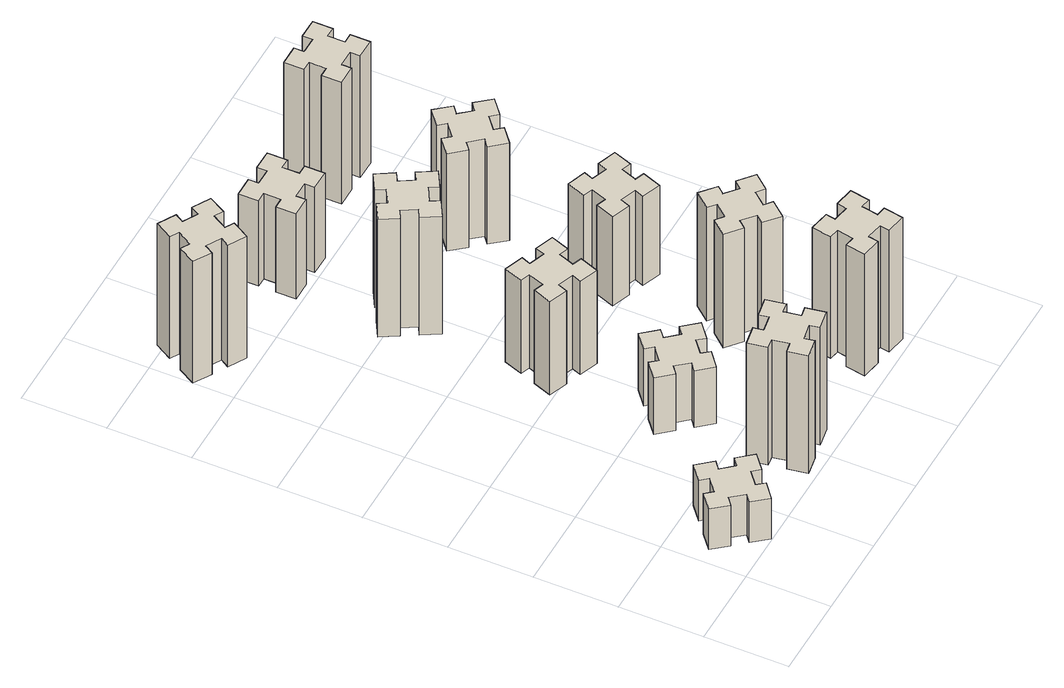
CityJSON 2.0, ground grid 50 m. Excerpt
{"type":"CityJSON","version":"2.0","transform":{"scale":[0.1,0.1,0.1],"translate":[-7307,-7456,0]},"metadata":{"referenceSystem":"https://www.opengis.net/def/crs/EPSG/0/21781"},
"CityObjects":{
"building1":{"type":"Building","attributes":{"class":"1000","function":"1000","usage":"1000","yearOfConstruction":2016,"roofType":"1000","measuredHeight":30,"storeysAboveGround":30,"storeysBelowGround":0},"geometry":[{"type":"Solid","lod":"1","boundaries":[[[[0,1,2,3,4,5,6,7,8,9,10,11,12,13,14,15,16,17,18,19]],[[17,16,20,21]],[[16,15,22,20]],[[15,14,23,22]],[[14,13,24,23]],[[13,12,25,24]],[[12,11,26,25]],[[11,10,27,26]],[[10,9,28,27]],[[9,8,29,28]],[[8,7,30,29]],[[7,6,31,30]],[[6,5,32,31]],[[5,4,33,32]],[[4,3,34,33]],[[3,2,35,34]],[[2,1,36,35]],[[1,0,37,36]],[[0,19,38,37]],[[19,18,39,38]],[[18,17,21,39]],[[24,25,26,27,28,29,30,31,32,33,34,35,36,37,38,39,21,20,22,23]]]]}]},
"building2":{"type":"Building","attributes":{"class":"1000","function":"1000","usage":"1000","yearOfConstruction":2016,"roofType":"1000","measuredHeight":87,"storeysAboveGround":30,"storeysBelowGround":0},"geometry":[{"type":"Solid","lod":"1","boundaries":[[[[40,41,42,43,44,45,46,47,48,49,50,51,52,53,54,55,56,57,58,59]],[[57,56,60,61]],[[56,55,62,60]],[[55,54,63,62]],[[54,53,64,63]],[[53,52,65,64]],[[52,51,66,65]],[[51,50,67,66]],[[50,49,68,67]],[[49,48,69,68]],[[48,47,70,69]],[[47,46,71,70]],[[46,45,72,71]],[[45,44,73,72]],[[44,43,74,73]],[[43,42,75,74]],[[42,41,76,75]],[[41,40,77,76]],[[40,59,78,77]],[[59,58,79,78]],[[58,57,61,79]],[[64,65,66,67,68,69,70,71,72,73,74,75,76,77,78,79,61,60,62,63]]]]}]},
"building3":{"type":"Building","attributes":{"class":"1000","function":"1000","usage":"1000","yearOfConstruction":2016,"roofType":"1000","measuredHeight":90,"storeysAboveGround":30,"storeysBelowGround":0},"geometry":[{"type":"Solid","lod":"1","boundaries":[[[[80,81,82,83,84,85,86,87,88,89,90,91,92,93,94,95,96,97,98,99]],[[97,96,100,101]],[[96,95,102,100]],[[95,94,103,102]],[[94,93,104,103]],[[93,92,105,104]],[[92,91,106,105]],[[91,90,107,106]],[[90,89,108,107]],[[89,88,109,108]],[[88,87,110,109]],[[87,86,111,110]],[[86,85,112,111]],[[85,84,113,112]],[[84,83,114,113]],[[83,82,115,114]],[[82,81,116,115]],[[81,80,117,116]],[[80,99,118,117]],[[99,98,119,118]],[[98,97,101,119]],[[104,105,106,107,108,109,110,111,112,113,114,115,116,117,118,119,101,100,102,103]]]]}]},
"building4":{"type":"Building","attributes":{"class":"1000","function":"1000","usage":"1000","yearOfConstruction":2016,"roofType":"1000","measuredHeight":42,"storeysAboveGround":30,"storeysBelowGround":0},"geometry":[{"type":"Solid","lod":"1","boundaries":[[[[120,121,122,123,124,125,126,127,128,129,130,131,132,133,134,135,136,137,138,139]],[[137,136,140,141]],[[136,135,142,140]],[[135,134,143,142]],[[134,133,144,143]],[[133,132,145,144]],[[132,131,146,145]],[[131,130,147,146]],[[130,129,148,147]],[[129,128,149,148]],[[128,127,150,149]],[[127,126,151,150]],[[126,125,152,151]],[[125,124,153,152]],[[124,123,154,153]],[[123,122,155,154]],[[122,121,156,155]],[[121,120,157,156]],[[120,139,158,157]],[[139,138,159,158]],[[138,137,141,159]],[[144,145,146,147,148,149,150,151,152,153,154,155,156,157,158,159,141,140,142,143]]]]}]},
"building5":{"type":"Building","attributes":{"class":"1000","function":"1000","usage":"1000","yearOfConstruction":2016,"roofType":"1000","measuredHeight":69,"storeysAboveGround":30,"storeysBelowGround":0},"geometry":[{"type":"Solid","lod":"1","boundaries":[[[[160,161,162,163,164,165,166,167,168,169,170,171,172,173,174,175,176,177,178,179]],[[177,176,180,181]],[[176,175,182,180]],[[175,174,183,182]],[[174,173,184,183]],[[173,172,185,184]],[[172,171,186,185]],[[171,170,187,186]],[[170,169,188,187]],[[169,168,189,188]],[[168,167,190,189]],[[167,166,191,190]],[[166,165,192,191]],[[165,164,193,192]],[[164,163,194,193]],[[163,162,195,194]],[[162,161,196,195]],[[161,160,197,196]],[[160,179,198,197]],[[179,178,199,198]],[[178,177,181,199]],[[184,185,186,187,188,189,190,191,192,193,194,195,196,197,198,199,181,180,182,183]]]]}]},
"building6":{"type":"Building","attributes":{"class":"1000","function":"1000","usage":"1000","yearOfConstruction":2016,"roofType":"1000","measuredHeight":87,"storeysAboveGround":30,"storeysBelowGround":0},"geometry":[{"type":"Solid","lod":"1","boundaries":[[[[200,201,202,203,204,205,206,207,208,209,210,211,212,213,214,215,216,217,218,219]],[[217,216,220,221]],[[216,215,222,220]],[[215,214,223,222]],[[214,213,224,223]],[[213,212,225,224]],[[212,211,226,225]],[[211,210,227,226]],[[210,209,228,227]],[[209,208,229,228]],[[208,207,230,229]],[[207,206,231,230]],[[206,205,232,231]],[[205,204,233,232]],[[204,203,234,233]],[[203,202,235,234]],[[202,201,236,235]],[[201,200,237,236]],[[200,219,238,237]],[[219,218,239,238]],[[218,217,221,239]],[[224,225,226,227,228,229,230,231,232,233,234,235,236,237,238,239,221,220,222,223]]]]}]},
"building7":{"type":"Building","attributes":{"class":"1000","function":"1000","usage":"1000","yearOfConstruction":2016,"roofType":"1000","measuredHeight":90,"storeysAboveGround":30,"storeysBelowGround":0},"geometry":[{"type":"Solid","lod":"1","boundaries":[[[[240,241,242,243,244,245,246,247,248,249,250,251,252,253,254,255,256,257,258,259]],[[257,256,260,261]],[[256,255,262,260]],[[255,254,263,262]],[[254,253,264,263]],[[253,252,265,264]],[[252,251,266,265]],[[251,250,267,266]],[[250,249,268,267]],[[249,248,269,268]],[[248,247,270,269]],[[247,246,271,270]],[[246,245,272,271]],[[245,244,273,272]],[[244,243,274,273]],[[243,242,275,274]],[[242,241,276,275]],[[241,240,277,276]],[[240,259,278,277]],[[259,258,279,278]],[[258,257,261,279]],[[264,265,266,267,268,269,270,271,272,273,274,275,276,277,278,279,261,260,262,263]]]]}]},
"building8":{"type":"Building","attributes":{"class":"1000","function":"1000","usage":"1000","yearOfConstruction":2016,"roofType":"1000","measuredHeight":63,"storeysAboveGround":30,"storeysBelowGround":0},"geometry":[{"type":"Solid","lod":"1","boundaries":[[[[280,281,282,283,284,285,286,287,288,289,290,291,292,293,294,295,296,297,298,299]],[[297,296,300,301]],[[296,295,302,300]],[[295,294,303,302]],[[294,293,304,303]],[[293,292,305,304]],[[292,291,306,305]],[[291,290,307,306]],[[290,289,308,307]],[[289,288,309,308]],[[288,287,310,309]],[[287,286,311,310]],[[286,285,312,311]],[[285,284,313,312]],[[284,283,314,313]],[[283,282,315,314]],[[282,281,316,315]],[[281,280,317,316]],[[280,299,318,317]],[[299,298,319,318]],[[298,297,301,319]],[[304,305,306,307,308,309,310,311,312,313,314,315,316,317,318,319,301,300,302,303]]]]}]},
"building9":{"type":"Building","attributes":{"class":"1000","function":"1000","usage":"1000","yearOfConstruction":2016,"roofType":"1000","measuredHeight":84,"storeysAboveGround":30,"storeysBelowGround":0},"geometry":[{"type":"Solid","lod":"1","boundaries":[[[[320,321,322,323,324,325,326,327,328,329,330,331,332,333,334,335,336,337,338,339]],[[337,336,340,341]],[[336,335,342,340]],[[335,334,343,342]],[[334,333,344,343]],[[333,332,345,344]],[[332,331,346,345]],[[331,330,347,346]],[[330,329,348,347]],[[329,328,349,348]],[[328,327,350,349]],[[327,326,351,350]],[[326,325,352,351]],[[325,324,353,352]],[[324,323,354,353]],[[323,322,355,354]],[[322,321,356,355]],[[321,320,357,356]],[[320,339,358,357]],[[339,338,359,358]],[[338,337,341,359]],[[344,345,346,347,348,349,350,351,352,353,354,355,356,357,358,359,341,340,342,343]]]]}]},
"building10":{"type":"Building","attributes":{"class":"1000","function":"1000","usage":"1000","yearOfConstruction":2016,"roofType":"1000","measuredHeight":66,"storeysAboveGround":30,"storeysBelowGround":0},"geometry":[{"type":"Solid","lod":"1","boundaries":[[[[360,361,362,363,364,365,366,367,368,369,370,371,372,373,374,375,376,377,378,379]],[[377,376,380,381]],[[376,375,382,380]],[[375,374,383,382]],[[374,373,384,383]],[[373,372,385,384]],[[372,371,386,385]],[[371,370,387,386]],[[370,369,388,387]],[[369,368,389,388]],[[368,367,390,389]],[[367,366,391,390]],[[366,365,392,391]],[[365,364,393,392]],[[364,363,394,393]],[[363,362,395,394]],[[362,361,396,395]],[[361,360,397,396]],[[360,379,398,397]],[[379,378,399,398]],[[378,377,381,399]],[[384,385,386,387,388,389,390,391,392,393,394,395,396,397,398,399,381,380,382,383]]]]}]},
"building11":{"type":"Building","attributes":{"class":"1000","function":"1000","usage":"1000","yearOfConstruction":2016,"roofType":"1000","measuredHeight":72,"storeysAboveGround":30,"storeysBelowGround":0},"geometry":[{"type":"Solid","lod":"1","boundaries":[[[[400,401,402,403,404,405,406,407,408,409,410,411,412,413,414,415,416,417,418,419]],[[417,416,420,421]],[[416,415,422,420]],[[415,414,423,422]],[[414,413,424,423]],[[413,412,425,424]],[[412,411,426,425]],[[411,410,427,426]],[[410,409,428,427]],[[409,408,429,428]],[[408,407,430,429]],[[407,406,431,430]],[[406,405,432,431]],[[405,404,433,432]],[[404,403,434,433]],[[403,402,435,434]],[[402,401,436,435]],[[401,400,437,436]],[[400,419,438,437]],[[419,418,439,438]],[[418,417,421,439]],[[424,425,426,427,428,429,430,431,432,433,434,435,436,437,438,439,421,420,422,423]]]]}]},
"building12":{"type":"Building","attributes":{"class":"1000","function":"1000","usage":"1000","yearOfConstruction":2016,"roofType":"1000","measuredHeight":90,"storeysAboveGround":30,"storeysBelowGround":0},"geometry":[{"type":"Solid","lod":"1","boundaries":[[[[440,441,442,443,444,445,446,447,448,449,450,451,452,453,454,455,456,457,458,459]],[[457,456,460,461]],[[456,455,462,460]],[[455,454,463,462]],[[454,453,464,463]],[[453,452,465,464]],[[452,451,466,465]],[[451,450,467,466]],[[450,449,468,467]],[[449,448,469,468]],[[448,447,470,469]],[[447,446,471,470]],[[446,445,472,471]],[[445,444,473,472]],[[444,443,474,473]],[[443,442,475,474]],[[442,441,476,475]],[[441,440,477,476]],[[440,459,478,477]],[[459,458,479,478]],[[458,457,461,479]],[[464,465,466,467,468,469,470,471,472,473,474,475,476,477,478,479,461,460,462,463]]]]}]}
},
"vertices":[
[219,213,0],[283,136,0],[237,98,0],[314,6,0],[406,83,0],[368,129,0],[444,193,0],[483,147,0],[575,224,0],[498,316,0],[452,278,0],[387,354,0],[433,393,0],[356,485,0],[264,408,0],[303,362,0],[226,297,0],[188,343,0],[96,266,0],[173,174,0],[226,297,300],[188,343,300],[303,362,300],[264,408,300],[356,485,300],[433,393,300],[387,354,300],[452,278,300],[498,316,300],[575,224,300],[483,147,300],[444,193,300],[368,129,300],[406,83,300],[314,6,300],[237,98,300],[283,136,300],[219,213,300],[173,174,300],[96,266,300],
[1005,362,0],[907,345,0],[897,404,0],[778,383,0],[799,265,0],[858,275,0],[876,177,0],[817,167,0],[837,48,0],[956,69,0],[945,128,0],[1044,146,0],[1054,87,0],[1172,107,0],[1151,226,0],[1092,215,0],[1075,314,0],[1134,324,0],[1113,442,0],[995,421,0],[1075,314,870],[1134,324,870],[1092,215,870],[1151,226,870],[1172,107,870],[1054,87,870],[1044,146,870],[945,128,870],[956,69,870],[837,48,870],[817,167,870],[876,177,870],[858,275,870],[799,265,870],[778,383,870],[897,404,870],[907,345,870],[1005,362,870],[995,421,870],[1113,442,870],
[334,3376,0],[247,3426,0],[277,3478,0],[173,3538,0],[113,3434,0],[165,3404,0],[115,3317,0],[63,3347,0],[3,3243,0],[107,3183,0],[137,3235,0],[224,3185,0],[194,3133,0],[298,3073,0],[358,3177,0],[306,3207,0],[356,3294,0],[408,3264,0],[468,3368,0],[364,3428,0],[356,3294,900],[408,3264,900],[306,3207,900],[358,3177,900],[298,3073,900],[194,3133,900],[224,3185,900],[137,3235,900],[107,3183,900],[3,3243,900],[63,3347,900],[115,3317,900],[165,3404,900],[113,3434,900],[173,3538,900],[277,3478,900],[247,3426,900],[334,3376,900],[364,3428,900],[468,3368,900],
[943,1002,0],[866,937,0],[828,983,0],[736,906,0],[813,814,0],[859,853,0],[923,776,0],[877,738,0],[954,646,0],[1046,723,0],[1008,769,0],[1084,833,0],[1123,787,0],[1215,864,0],[1138,956,0],[1092,918,0],[1027,994,0],[1073,1033,0],[996,1125,0],[904,1048,0],[1027,994,420],[1073,1033,420],[1092,918,420],[1138,956,420],[1215,864,420],[1123,787,420],[1084,833,420],[1008,769,420],[1046,723,420],[954,646,420],[877,738,420],[923,776,420],[859,853,420],[813,814,420],[736,906,420],[828,983,420],[866,937,420],[943,1002,420],[904,1048,420],[996,1125,420],
[1062,1541,0],[1096,1635,0],[1152,1614,0],[1193,1727,0],[1080,1768,0],[1060,1712,0],[966,1746,0],[987,1802,0],[874,1843,0],[833,1730,0],[889,1710,0],[855,1616,0],[799,1637,0],[757,1524,0],[870,1483,0],[891,1539,0],[985,1505,0],[964,1449,0],[1077,1407,0],[1118,1520,0],[985,1505,690],[964,1449,690],[891,1539,690],[870,1483,690],[757,1524,690],[799,1637,690],[855,1616,690],[889,1710,690],[833,1730,690],[874,1843,690],[987,1802,690],[966,1746,690],[1060,1712,690],[1080,1768,690],[1193,1727,690],[1152,1614,690],[1096,1635,690],[1062,1541,690],[1118,1520,690],[1077,1407,690],
[987,2345,0],[1074,2395,0],[1104,2343,0],[1208,2403,0],[1148,2507,0],[1096,2477,0],[1046,2564,0],[1098,2594,0],[1038,2698,0],[934,2638,0],[964,2586,0],[877,2536,0],[847,2588,0],[743,2528,0],[803,2424,0],[855,2454,0],[905,2367,0],[853,2337,0],[913,2233,0],[1017,2293,0],[905,2367,870],[853,2337,870],[855,2454,870],[803,2424,870],[743,2528,870],[847,2588,870],[877,2536,870],[964,2586,870],[934,2638,870],[1038,2698,870],[1098,2594,870],[1046,2564,870],[1096,2477,870],[1148,2507,870],[1208,2403,870],[1104,2343,870],[1074,2395,870],[987,2345,870],[1017,2293,870],[913,2233,870],
[1884,345,0],[1785,362,0],[1796,421,0],[1677,442,0],[1657,324,0],[1716,314,0],[1698,215,0],[1639,226,0],[1618,107,0],[1737,87,0],[1747,146,0],[1845,128,0],[1835,69,0],[1953,48,0],[1974,167,0],[1915,177,0],[1932,275,0],[1991,265,0],[2012,383,0],[1894,404,0],[1932,275,900],[1991,265,900],[1915,177,900],[1974,167,900],[1953,48,900],[1835,69,900],[1845,128,900],[1747,146,900],[1737,87,900],[1618,107,900],[1639,226,900],[1698,215,900],[1716,314,900],[1657,324,900],[1677,442,900],[1796,421,900],[1785,362,900],[1884,345,900],[1894,404,900],[2012,383,900],
[1025,3315,0],[925,3315,0],[925,3375,0],[805,3375,0],[805,3255,0],[865,3255,0],[865,3155,0],[805,3155,0],[805,3035,0],[925,3035,0],[925,3095,0],[1025,3095,0],[1025,3035,0],[1145,3035,0],[1145,3155,0],[1085,3155,0],[1085,3255,0],[1145,3255,0],[1145,3375,0],[1025,3375,0],[1085,3255,630],[1145,3255,630],[1085,3155,630],[1145,3155,630],[1145,3035,630],[1025,3035,630],[1025,3095,630],[925,3095,630],[925,3035,630],[805,3035,630],[805,3155,630],[865,3155,630],[865,3255,630],[805,3255,630],[805,3375,630],[925,3375,630],[925,3315,630],[1025,3315,630],[1025,3375,630],[1145,3375,630],
[1767,776,0],[1832,853,0],[1878,814,0],[1955,906,0],[1863,983,0],[1824,937,0],[1748,1002,0],[1786,1048,0],[1694,1125,0],[1617,1033,0],[1663,994,0],[1599,918,0],[1553,956,0],[1476,864,0],[1568,787,0],[1606,833,0],[1683,769,0],[1644,723,0],[1736,646,0],[1813,738,0],[1683,769,840],[1644,723,840],[1606,833,840],[1568,787,840],[1476,864,840],[1553,956,840],[1599,918,840],[1663,994,840],[1617,1033,840],[1694,1125,840],[1786,1048,840],[1748,1002,840],[1824,937,840],[1863,983,840],[1955,906,840],[1878,814,840],[1832,853,840],[1767,776,840],[1813,738,840],[1736,646,840],
[1800,1712,0],[1706,1746,0],[1727,1802,0],[1614,1843,0],[1573,1730,0],[1629,1710,0],[1595,1616,0],[1539,1637,0],[1497,1524,0],[1610,1483,0],[1631,1539,0],[1725,1505,0],[1704,1449,0],[1817,1407,0],[1858,1520,0],[1802,1541,0],[1836,1635,0],[1892,1614,0],[1933,1727,0],[1820,1768,0],[1836,1635,660],[1892,1614,660],[1802,1541,660],[1858,1520,660],[1817,1407,660],[1704,1449,660],[1725,1505,660],[1631,1539,660],[1610,1483,660],[1497,1524,660],[1539,1637,660],[1595,1616,660],[1629,1710,660],[1573,1730,660],[1614,1843,660],[1727,1802,660],[1706,1746,660],[1800,1712,660],[1820,1768,660],[1933,1727,660],
[1599,2433,0],[1663,2356,0],[1617,2318,0],[1694,2226,0],[1786,2303,0],[1748,2349,0],[1824,2413,0],[1863,2367,0],[1955,2444,0],[1878,2536,0],[1832,2498,0],[1767,2574,0],[1813,2613,0],[1736,2705,0],[1644,2628,0],[1683,2582,0],[1606,2517,0],[1568,2563,0],[1476,2486,0],[1553,2394,0],[1606,2517,720],[1568,2563,720],[1683,2582,720],[1644,2628,720],[1736,2705,720],[1813,2613,720],[1767,2574,720],[1832,2498,720],[1878,2536,720],[1955,2444,720],[1863,2367,720],[1824,2413,720],[1748,2349,720],[1786,2303,720],[1694,2226,720],[1617,2318,720],[1663,2356,720],[1599,2433,720],[1553,2394,720],[1476,2486,720],
[1665,3195,0],[1765,3195,0],[1765,3135,0],[1885,3135,0],[1885,3255,0],[1825,3255,0],[1825,3355,0],[1885,3355,0],[1885,3475,0],[1765,3475,0],[1765,3415,0],[1665,3415,0],[1665,3475,0],[1545,3475,0],[1545,3355,0],[1605,3355,0],[1605,3255,0],[1545,3255,0],[1545,3135,0],[1665,3135,0],[1605,3255,900],[1545,3255,900],[1605,3355,900],[1545,3355,900],[1545,3475,900],[1665,3475,900],[1665,3415,900],[1765,3415,900],[1765,3475,900],[1885,3475,900],[1885,3355,900],[1825,3355,900],[1825,3255,900],[1885,3255,900],[1885,3135,900],[1765,3135,900],[1765,3195,900],[1665,3195,900],[1665,3135,900],[1545,3135,900]
]}
